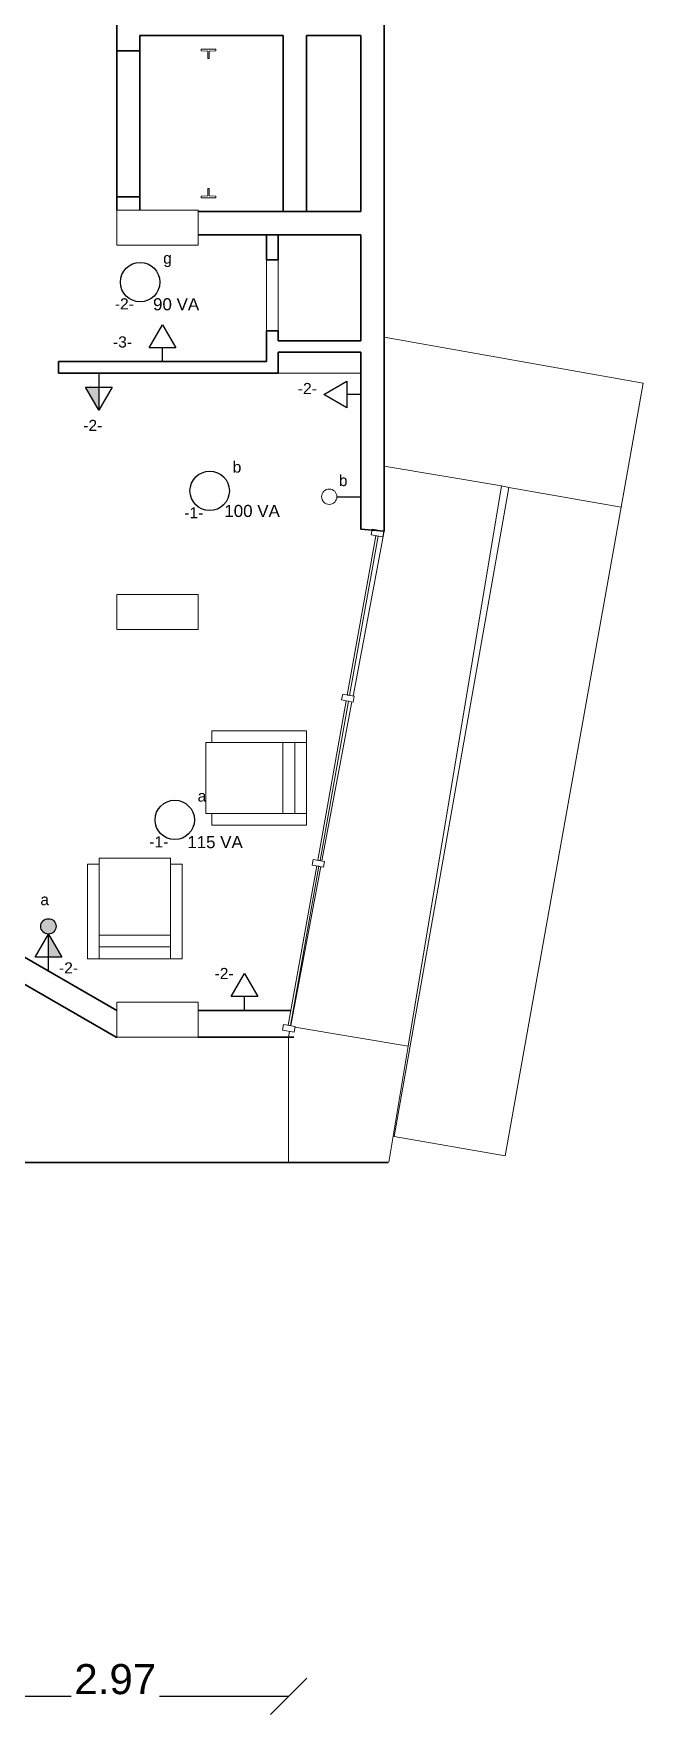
# Model space of a CAD drawing. Header units: metres. Extents: x -182 to 99, y 70 to 113.
# Drawn here: x -80.79 to -75.55, y 74.17 to 88.6 of the extents above; entities that cross this region are included whole.
import ezdxf

# ---------------------------------------------------------------- set-up
doc = ezdxf.new("R2010")
doc.units = ezdxf.units.M
doc.header["$LTSCALE"] = 0.01
doc.linetypes.add('Basculante', pattern=[0.003969, 0.002381, -0.001587])
for name, color, linetype, lineweight in [('A-DETL', 5, 'Continuous', 9), ('A-DETL-GENF', 3, 'Basculante', 9), ('A-EQPM', 6, 'Continuous', 9), ('A-FLOR-STRS', 1, 'Continuous', 9), ('A-GENM', 6, 'Continuous', 9), ('A-GLAZ', 6, 'Continuous', 9), ('A-GLAZ-CWMG', 3, 'Continuous', 9), ('A-WALL', 2, 'Continuous', 9), ('G-IMPT', 1, 'Continuous', 9), ('I-FURN', 6, 'Continuous', 9), ('S-COLS', 6, 'Continuous', 9)]:
    doc.layers.add(name, color=color, linetype=linetype, lineweight=lineweight)
doc.layers.add('Elétrica', color=7, linetype='Continuous')
doc.layers.get('0').off()
doc.layers.get('A-EQPM').off()
doc.layers.get('I-FURN').off()
doc.styles.add('Arial', font='arial.ttf', dxfattribs={"height": 0.29506})
doc.styles.add('Arial_2', font='arial.ttf', dxfattribs={"height": 0.258177})
doc.dimstyles.new('Diagonal', dxfattribs={"dimscale": 0.3048, "dimtxt": 0.258177, "dimasz": 1.025262, "dimexe": 0.984252, "dimexo": 0.615157, "dimgap": 0.04101, "dimtad": 1, "dimrnd": 0.01, "dimzin": 0, "dimdsep": 46, "dimtxsty": 'Arial_2', "dimblk1": 'OBLIQUE', "dimblk2": 'OBLIQUE', "dimsah": 1, "dimcen": 0.09, "dimse1": 1, "dimse2": 1, "dimazin": 0, "dimtfac": 1, "dimtix": 1, "dimtmove": 0, "dimatfit": 3, "dimfxl": 1, "dimtvp": 1, "dimtfill": 1, "dimtolj": 1, "dimtzin": 0, "dimarcsym": 2})

# ---------------------------------------------------------------- blocks, each defined once
blk = doc.blocks.new('Couch01 - 12ZCOU01_dwg-205772-Planta Baja')
at = {"layer": 'G-IMPT'}
for p, q in [((0, 0.305), (0, 0.406)), ((0, 0.406), (0.813, 0.406)), ((0, 0.406), (0, 0.305)), ((0, 0.406), (0.813, 0.406)), ((0, -0.305), (0, 0.305)), ((0, 0.305), (0.102, 0.305)), ((0, -0.305), (0, 0.305)), ((0.102, 0.305), (0, 0.305)), ((0.102, -0.305), (0.102, 0.305)), ((0.102, -0.305), (0.102, 0.305)), ((0.102, 0.305), (0.158, 0.305)), ((0.102, 0.305), (0.158, 0.305)), ((0.158, 0.305), (0.813, 0.305)), ((0.813, 0.305), (0.158, 0.305)), ((0.203, 0.305), (0.203, -0.305)), ((0.203, -0.305), (0.203, 0.305)), ((0.813, 0.305), (0.813, 0.406)), ((0.813, 0.406), (0.813, 0.305)), ((0.813, 0.305), (0.864, 0.305)), ((0.813, 0.305), (0.864, 0.305)), ((0.864, 0.305), (0.864, -0.305)), ((0.864, 0.305), (0.864, -0.305)), ((0, -0.305), (0, -0.406)), ((0, -0.305), (0.102, -0.305)), ((0, -0.305), (0, -0.406)), ((0, -0.305), (0.102, -0.305)), ((0.813, -0.406), (0, -0.406)), ((0, -0.406), (0.813, -0.406)), ((0.102, -0.305), (0.158, -0.305)), ((0.102, -0.305), (0.158, -0.305)), ((0.813, -0.305), (0.158, -0.305)), ((0.813, -0.305), (0.158, -0.305)), ((0.813, -0.305), (0.813, -0.406)), ((0.813, -0.305), (0.864, -0.305)), ((0.813, -0.305), (0.813, -0.406)), ((0.813, -0.305), (0.864, -0.305))]:
    blk.add_line(p, q, dxfattribs=at)
blk = doc.blocks.new('Couch01 - Couch01-206132-Planta Baja')
blk.add_blockref('Couch01 - 12ZCOU01_dwg-205772-Planta Baja', (0, 0))
blk = doc.blocks.new('M_Hueco con cubrejuntas - 0610 x 0610 mm-378783-Planta Baja')
at = {"layer": 'A-GENM'}
for p, q in [((-0.313, -0.05), (-0.313, 0.05)), ((-0.313, 0.05), (0.297, 0.05)), ((0.297, 0.05), (0.297, -0.05)), ((0.297, -0.05), (-0.313, -0.05))]:
    blk.add_line(p, q, dxfattribs=at)
blk = doc.blocks.new('Panel de sistema - Acristalado 3-523199-Planta Baja')
at = {"layer": 'A-GLAZ'}
for p, q in [((0.695, 0.01), (-0.695, 0.01)), ((-0.695, 0.01), (-0.695, -0.01)), ((0.695, -0.01), (0.695, 0.01)), ((-0.695, -0.01), (0.695, -0.01))]:
    blk.add_line(p, q, dxfattribs=at)
blk = doc.blocks.new('Montante rectangular - Montante rectangular - 5 x 10 cm-392830-Planta Baja')
at = {"layer": 'A-GLAZ-CWMG', "lineweight": 13}
for p, q in [((-0.05, 0.05), (0, 0.05)), ((-0.05, -0.05), (-0.05, 0.05)), ((0, 0.05), (0, -0.05)), ((0, -0.05), (-0.05, -0.05))]:
    blk.add_line(p, q, dxfattribs=at)
blk = doc.blocks.new('Montante rectangular - Montante rectangular - 5 x 10 cm-392831-Planta Baja')
at = {"layer": 'A-GLAZ-CWMG', "lineweight": 13}
for p, q in [((-0.05, 0.05), (-0.05, -0.05)), ((0, 0.05), (-0.05, 0.05)), ((0, -0.05), (0, 0.05)), ((-0.05, -0.05), (0, -0.05))]:
    blk.add_line(p, q, dxfattribs=at)
blk = doc.blocks.new('Montante rectangular - Montante rectangular - 5 x 10 cm-392828-Planta Baja')
at = {"layer": 'A-GLAZ-CWMG', "lineweight": 13}
for p, q in [((-0.025, 0.05), (0.025, 0.05)), ((-0.025, -0.05), (-0.025, 0.05)), ((0.025, 0.05), (0.025, -0.05)), ((0.025, -0.05), (-0.025, -0.05))]:
    blk.add_line(p, q, dxfattribs=at)
blk = doc.blocks.new('Pilar rectangular hormigón - 300 x 700 mm-506285-Planta Baja')
at = {"layer": 'S-COLS'}
for p, q in [((0.15, 0.35), (-0.15, 0.35)), ((-0.15, 0.35), (-0.15, -0.35)), ((0.15, -0.35), (0.15, 0.35)), ((-0.15, -0.35), (0.15, -0.35))]:
    blk.add_line(p, q, dxfattribs=at)
blk = doc.blocks.new('Pilar rectangular hormigón - 300 x 700 mm-553680-Planta Baja')
at = {"layer": 'S-COLS'}
for p, q in [((0.15, 0.35), (-0.15, 0.35)), ((-0.15, 0.35), (-0.15, -0.35)), ((0.15, -0.35), (0.15, 0.35)), ((-0.15, -0.35), (0.15, -0.35))]:
    blk.add_line(p, q, dxfattribs=at)
blk = doc.blocks.new('M_Ascensor eléctrico-4 personas basado en muro - Tipo 1-551923-Planta Alta')
at = {"layer": 'A-DETL-GENF', "linetype": 'Continuous'}
for p, q in [((-0.513, -0.624), (-0.513, -0.751)), ((-0.5, -0.624), (-0.513, -0.624)), ((-0.497, -0.681), (-0.5, -0.624)), ((-0.5, -0.751), (-0.497, -0.694)), ((-0.432, -0.681), (-0.497, -0.681)), ((-0.497, -0.694), (-0.432, -0.694)), ((-0.432, -0.694), (-0.432, -0.681)), ((0.682, -0.694), (0.682, -0.681)), ((0.682, -0.681), (0.747, -0.681)), ((0.747, -0.694), (0.682, -0.694)), ((0.747, -0.681), (0.75, -0.624)), ((0.75, -0.751), (0.747, -0.694)), ((0.75, -0.624), (0.763, -0.624)), ((0.763, -0.624), (0.763, -0.751)), ((-0.513, -0.751), (-0.5, -0.751)), ((0.763, -0.751), (0.75, -0.751))]:
    blk.add_line(p, q, dxfattribs=at)
blk = doc.blocks.new('_Oblique')
at = {"color": 0, "linetype": 'ByBlock', "lineweight": -2}
blk.add_line((-0.5, -0.5), (0.5, 0.5), dxfattribs=at)
blk = doc.blocks.new('*D287')
at = {"layer": 'A-FLOR-STRS', "color": 0, "lineweight": -2, "transparency": 16777216}
blk.add_line((-81.573, 74.324), (-78.598, 74.324), dxfattribs=at)
at = {"layer": 'Defpoints', "color": 0, "transparency": 16777216}
for p in [(-78.598, 79.485), (-81.573, 78.406), (-78.598, 74.324)]:
    blk.add_point(p, dxfattribs=at)
at = {"layer": 'A-FLOR-STRS', "color": 0, "lineweight": -2, "transparency": 16777216, "xscale": 0.3124999999999999, "yscale": 0.3124999999999999, "zscale": 0.3124999999999999, "rotation": 180}
blk.add_blockref('_Oblique', (-81.573, 74.324), dxfattribs=at)
at = {"layer": 'A-FLOR-STRS', "color": 0, "lineweight": -2, "transparency": 16777216, "xscale": 0.3124999999999999, "yscale": 0.3124999999999999, "zscale": 0.3124999999999999}
blk.add_blockref('_Oblique', (-78.598, 74.324), dxfattribs=at)
at = {"layer": 'A-FLOR-STRS', "color": 0, "transparency": 16777216, "insert": (-80.085, 74.469), "char_height": 0.2582, "attachment_point": 5, "style": 'Arial_2', "bg_fill": 3, "box_fill_scale": 1.1, "bg_fill_color": 256, "bg_fill_true_color": 13158600, "bg_fill_transparency": 0}
blk.add_mtext('\\A1;2.97', dxfattribs=at)

msp = doc.modelspace()

# ---------------------------------------------------------------- hatches: boundary and pattern name
at = {"layer": 'Elétrica'}
for points in [[(-80.226, 85.368), (-80.226, 85.566), (-80.34, 85.566)], [(-80.659, 80.87), (-80.659, 80.672), (-80.545, 80.672)]]:
    msp.add_hatch(color=256, dxfattribs=at).paths.add_polyline_path(points)
h = msp.add_hatch(color=256, dxfattribs=at)
h.paths.add_polyline_path([(-80.725, 80.936, 1), (-80.593, 80.936, 1)])
h.paths.add_polyline_path([(-82.588, 84.055, 1), (-82.719, 84.055, 1)])

# ---------------------------------------------------------------- linework, layer by layer
at = {"layer": 'A-DETL'}
msp.add_line((-78.688, 85.686), (-77.978, 85.686), dxfattribs=at)
at = {"layer": 'A-FLOR-STRS', "color": 1}
for p, q in [((-75.554, 85.6), (-77.778, 85.997)), ((-75.744, 84.536), (-75.554, 85.6)), ((-77.778, 84.888), (-76.77, 84.72)), ((-77.693, 79.132), (-76.709, 84.706)), ((-76.77, 84.72), (-77.573, 79.908)), ((-76.709, 84.706), (-76.77, 84.72)), ((-75.744, 84.536), (-76.709, 84.706)), ((-76.739, 78.964), (-75.744, 84.536)), ((-77.778, 84.329), (-78.045, 82.913)), ((-78.055, 82.864), (-78.312, 81.498)), ((-78.322, 81.449), (-78.58, 80.083)), ((-78.589, 80.034), (-78.598, 79.985)), ((-78.598, 79.985), (-78.598, 78.91)), ((-78.543, 80.07), (-77.573, 79.908)), ((-77.573, 79.908), (-77.739, 78.91)), ((-76.739, 78.964), (-77.693, 79.132)), ((-81.573, 78.91), (-80.103, 78.91)), ((-77.745, 78.906), (-81.573, 78.906)), ((-78.6, 78.91), (-80.103, 78.91)), ((-77.739, 78.91), (-78.6, 78.91))]:
    msp.add_line(p, q, dxfattribs=at)
at = {"layer": 'A-WALL', "color": 7, "lineweight": 35}
for p, q in [((-77.778, 84.329), (-77.778, 88.936)), ((-80.073, 88.786), (-80.073, 87.086)), ((-79.873, 88.586), (-78.643, 88.586)), ((-79.873, 87.086), (-79.873, 88.586)), ((-78.643, 88.586), (-78.643, 87.076)), ((-78.443, 88.586), (-77.978, 88.586)), ((-78.443, 87.076), (-78.443, 88.586)), ((-77.978, 88.586), (-77.978, 87.076)), ((-80.073, 88.456), (-79.873, 88.456)), ((-80.073, 87.201), (-79.873, 87.201)), ((-77.978, 87.076), (-79.373, 87.076)), ((-79.373, 86.876), (-77.978, 86.876)), ((-78.788, 86.876), (-78.788, 86.661)), ((-78.688, 86.661), (-78.688, 86.876)), ((-77.978, 86.876), (-77.978, 85.966)), ((-78.788, 86.661), (-78.688, 86.661)), ((-78.788, 86.051), (-78.788, 85.786)), ((-78.688, 86.051), (-78.788, 86.051)), ((-78.688, 85.966), (-78.688, 86.051)), ((-77.978, 85.966), (-78.688, 85.966)), ((-80.573, 85.786), (-80.573, 85.686)), ((-78.788, 85.786), (-80.573, 85.786)), ((-78.788, 85.786), (-78.962, 85.786)), ((-78.688, 85.866), (-77.978, 85.866)), ((-78.688, 85.686), (-78.688, 85.866)), ((-77.978, 85.866), (-77.978, 84.347)), ((-80.573, 85.686), (-78.688, 85.686)), ((-77.978, 84.347), (-77.778, 84.329)), ((-80.073, 80.214), (-80.864, 80.67)), ((-80.964, 80.497), (-80.078, 79.985)), ((-79.373, 80.214), (-78.578, 80.214)), ((-80.078, 79.985), (-80.073, 79.985)), ((-79.373, 79.985), (-78.553, 79.985)), ((-78.598, 79.985), (-79.373, 79.985))]:
    msp.add_line(p, q, dxfattribs=at)
at = {"layer": 'A-WALL', "color": 7}
for p, q in [((-78.788, 86.051), (-78.788, 86.661)), ((-78.688, 86.661), (-78.688, 86.051))]:
    msp.add_line(p, q, dxfattribs=at)
at = {"layer": 'Elétrica'}
for p, q in [((-79.68, 85.786), (-79.68, 85.905)), ((-80.226, 85.686), (-80.226, 85.566)), ((-80.226, 85.566), (-80.226, 85.368)), ((-77.978, 85.505), (-78.098, 85.505)), ((-78.184, 84.626), (-77.978, 84.626)), ((-80.659, 80.672), (-80.659, 80.87)), ((-80.659, 80.552), (-80.659, 80.672)), ((-78.975, 80.214), (-78.975, 80.334)), ((-78.856, 80.214), (-78.658, 80.214))]:
    msp.add_line(p, q, dxfattribs=at)
for points in [[(-79.795, 85.905), (-79.68, 86.103), (-79.566, 85.905)], [(-78.098, 85.39), (-78.296, 85.505), (-78.098, 85.619)], [(-80.111, 85.566), (-80.226, 85.368), (-80.34, 85.566)], [(-80.773, 80.672), (-80.659, 80.87), (-80.545, 80.672)], [(-79.09, 80.334), (-78.975, 80.531), (-78.861, 80.334)]]:
    msp.add_lwpolyline(points, close=True, dxfattribs=at)
for centre, radius in [((-79.872, 86.469), 0.169), ((-79.275, 84.676), 0.169), ((-79.575, 81.85), 0.169), ((-80.659, 80.936), 0.0658)]:
    msp.add_circle(centre, radius, dxfattribs=at)
at = {"layer": 'Elétrica', "lineweight": 20}
msp.add_circle((-78.249, 84.626), 0.0658, dxfattribs=at)

# ---------------------------------------------------------------- block references
at = {"layer": 'A-EQPM', "rotation": 89.9999999999999}
msp.add_blockref('M_Ascensor eléctrico-4 personas basado en muro - Tipo 1-551923-Planta Alta', (-79.973, 87.706), dxfattribs=at)
at = {"layer": 'A-GENM', "rotation": 269.9999999999999}
msp.add_blockref('M_Hueco con cubrejuntas - 0610 x 0610 mm-378783-Planta Baja', (-78.738, 86.347), dxfattribs=at)
at = {"layer": 'A-GLAZ', "rotation": 79.87747997241938}
for p in [(-77.962, 83.605), (-78.215, 82.187), (-78.469, 80.769)]:
    msp.add_blockref('Panel de sistema - Acristalado 3-523199-Planta Baja', p, dxfattribs=at)
at = {"layer": 'A-GLAZ-CWMG', "extrusion": (0, 0, -1), "rotation": 100.1225200275806}
for name, p in [('Montante rectangular - Montante rectangular - 5 x 10 cm-392830-Planta Baja', (77.831, 84.338)), ('Montante rectangular - Montante rectangular - 5 x 10 cm-392828-Planta Baja', (78.089, 82.896)), ('Montante rectangular - Montante rectangular - 5 x 10 cm-392828-Planta Baja', (78.342, 81.478))]:
    msp.add_blockref(name, p, dxfattribs=at)
at = {"layer": 'A-GLAZ-CWMG', "rotation": 259.8774799724194}
msp.add_blockref('Montante rectangular - Montante rectangular - 5 x 10 cm-392831-Planta Baja', (-78.6, 80.035), dxfattribs=at)
at = {"layer": 'I-FURN'}
for p, rotation in [((-78.443, 82.21), 180), ((-79.917, 80.658), 89.99999999999984)]:
    msp.add_blockref('Couch01 - Couch01-206132-Planta Baja', p, dxfattribs=dict(at, rotation=rotation))
at = {"layer": 'S-COLS'}
for name, p, rotation in [('Pilar rectangular hormigón - 300 x 700 mm-506285-Planta Baja', (-79.723, 86.936), 89.99999999999945), ('Pilar rectangular hormigón - 300 x 700 mm-506285-Planta Baja', (-79.723, 83.636), 89.99999999999945), ('Pilar rectangular hormigón - 300 x 700 mm-553680-Planta Baja', (-79.723, 80.135), 269.9999999999996)]:
    msp.add_blockref(name, p, dxfattribs=dict(at, rotation=rotation))

# ---------------------------------------------------------------- texts
at = {"layer": 'Elétrica', "lineweight": 20, "style": 'Arial'}
for s, p in [('g', (-79.674, 86.627)), ('-2-', (-80.089, 86.234)), ('-3-', (-80.105, 85.907)), ('-2-', (-78.519, 85.507)), ('-2-', (-80.36, 85.19)), ('b', (-79.078, 84.833)), ('b', (-78.167, 84.717)), ('-1-', (-79.493, 84.44)), ('a', (-79.378, 82.007)), ('-1-', (-79.793, 81.614)), ('a', (-80.728, 81.118)), ('-2-', (-80.568, 80.531)), ('-2-', (-79.233, 80.483))]:
    msp.add_text(s, height=0.0959, dxfattribs=at).set_placement(p)
at = {"layer": 'Elétrica', "lineweight": 20, "char_height": 0.10402, "width": 0.5954, "attachment_point": 8, "style": 'Arial'}
for s, insert in [('{\\H0.0275x;\\P\\P}90 VA', (-79.563, 86.225)), ('{\\H0.0275x;\\P\\P}100 VA', (-78.911, 84.45)), ('{\\H0.0275x;\\P\\P}115 VA', (-79.229, 81.606))]:
    msp.add_mtext(s, dxfattribs=dict(at, insert=insert))

# ---------------------------------------------------------------- next in the draw order: dimensions: what is measured, and where the dimension line sits
at = {"layer": 'A-FLOR-STRS', "color": 1}
dim = msp.add_linear_dim(base=(-78.5981, 74.3242), p1=(-81.5728, 78.4055), p2=(-78.5981, 79.4855), dimstyle='Diagonal', override={"dimpost": '<>'}, dxfattribs=at)
dim.commit()
dim.dimension.update_dxf_attribs({"geometry": '*D287', "text_midpoint": (-80.0855, 74.4686)})

doc.saveas('drawing.dxf')
